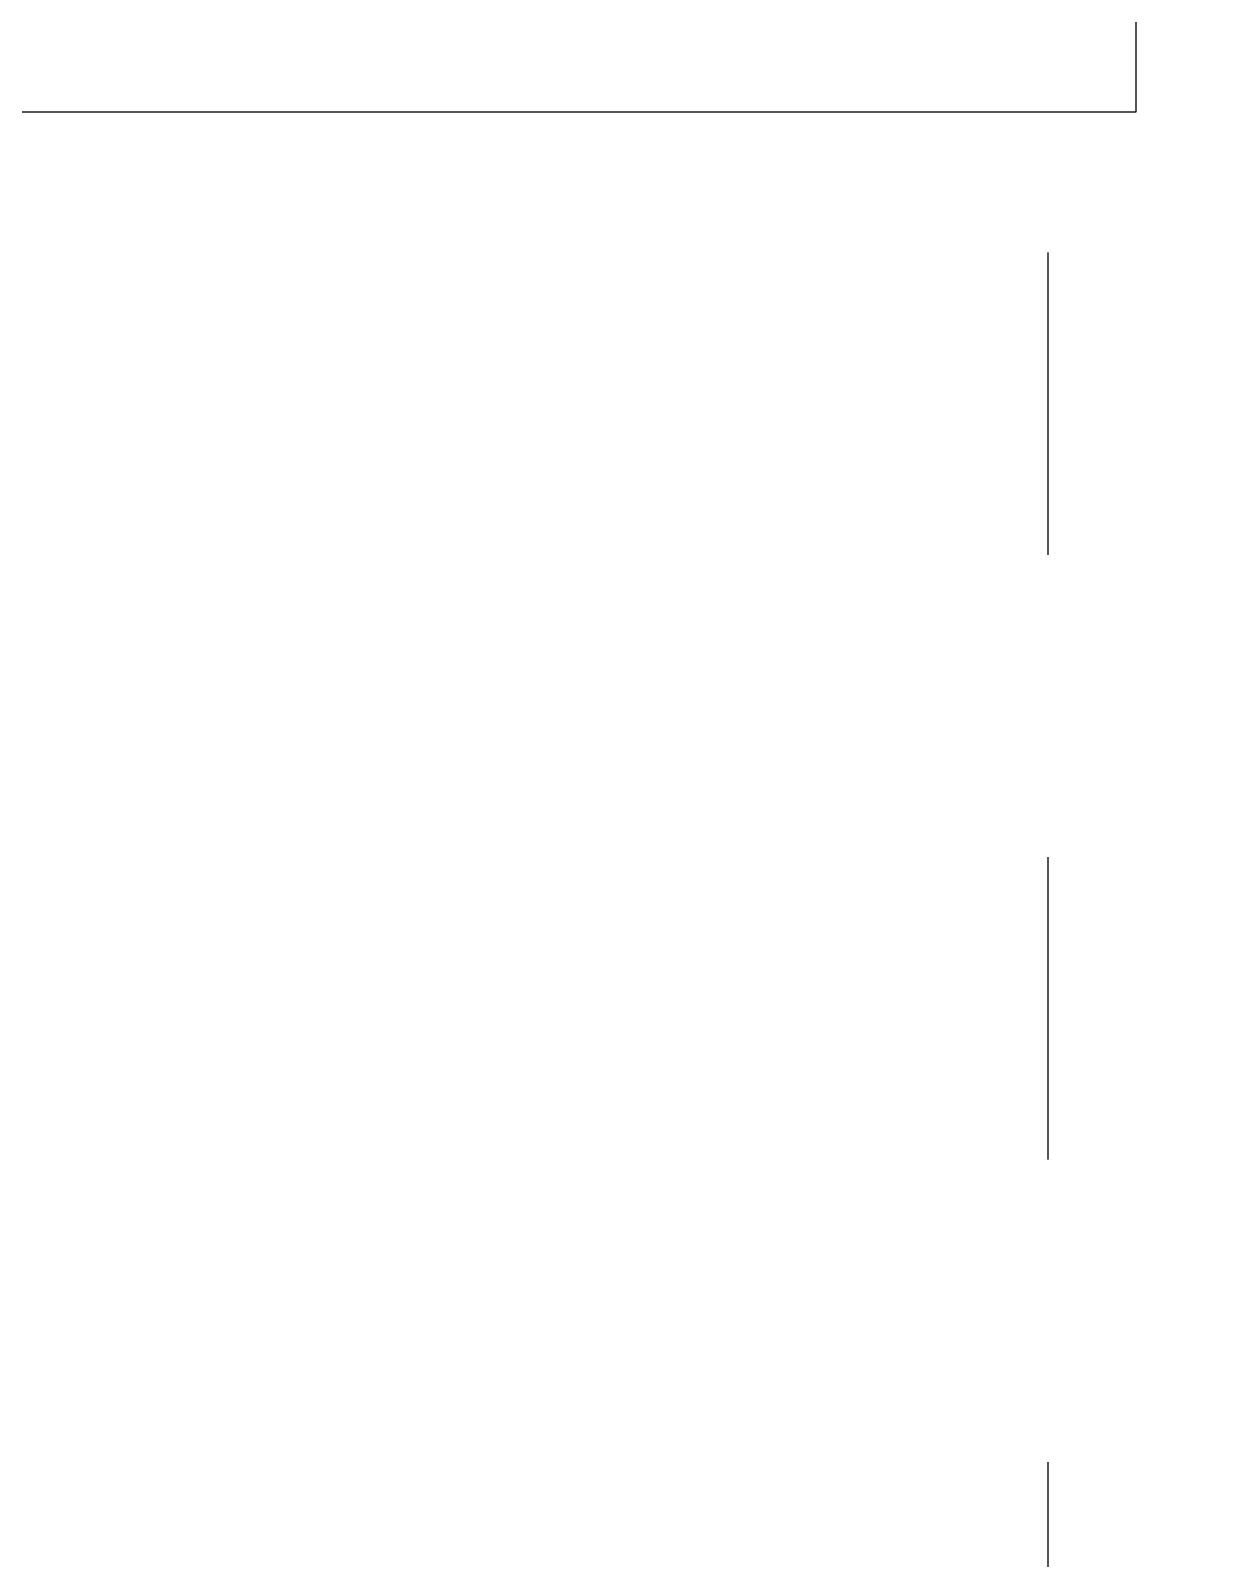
# Model space of a CAD drawing. Header units: metres. Extents: x -598 to 357, y -242 to 574.
# Drawn here: x -311.694 to -311.305, y 414.761 to 415.267 of the extents above; entities that cross this region are included whole.
import ezdxf

# ---------------------------------------------------------------- set-up
doc = ezdxf.new("R2010")
doc.units = ezdxf.units.M
doc.linetypes.add('Zxref_Eje_Pb$0$HIDDEN2', pattern=[0.1875, 0.125, -0.0625])
doc.layers.add('Muro Mamspoteria', color=5, linetype='Continuous', lineweight=9)
for name, color, linetype in [('xref_Nivel PB$0$M-muebles', 1, 'Continuous'), ('xref_Nivel PB$0$Z-XREF', 7, 'Continuous'), ('Zxref_Eje_Pb$0$EJE-Viga', 8, 'Zxref_Eje_Pb$0$HIDDEN2')]:
    doc.layers.add(name, color=color, linetype=linetype)

# ---------------------------------------------------------------- blocks, each defined once
blk = doc.blocks.new('Zxref_Eje_Pb')
at = {"layer": 'Zxref_Eje_Pb$0$EJE-Viga', "ltscale": 0.75}
blk.add_lwpolyline([(48.15597, 22.4287), (48.50597, 22.4287), (48.50597, 17.2287), (48.15597, 17.2287)], close=True, dxfattribs=at)
blk = doc.blocks.new('xref_Nivel PB$0$xref_Nivel PB$0$XREF-NIVEL 3$0$2222')
at = {"layer": 'xref_Nivel PB$0$M-muebles', "linetype": 'Continuous'}
for p, q in [((-2032.65031, -1968.59486), (-2032.65031, -1967.79438)), ((-2031.32818, -1968.59486), (-2032.65031, -1968.59486))]:
    blk.add_line(p, q, dxfattribs=at)

msp = doc.modelspace()

# ---------------------------------------------------------------- block references
at = {"layer": 'xref_Nivel PB$0$Z-XREF'}
msp.add_blockref('Zxref_Eje_Pb', (-359.51364, 397.26446), dxfattribs=at)

# ---------------------------------------------------------------- next in the draw order: linework, layer by layer
at = {"layer": 'Muro Mamspoteria'}
msp.add_circle((-306.5394, 472.24053), 101.75797, dxfattribs=at)

# ---------------------------------------------------------------- next in the draw order: block references
at = {"layer": 'xref_Nivel PB$0$M-muebles', "color": 8, "xscale": -1}
msp.add_blockref('xref_Nivel PB$0$xref_Nivel PB$0$XREF-NIVEL 3$0$2222', (-2343.97888, 2383.83451), dxfattribs=at)

doc.saveas('drawing.dxf')
